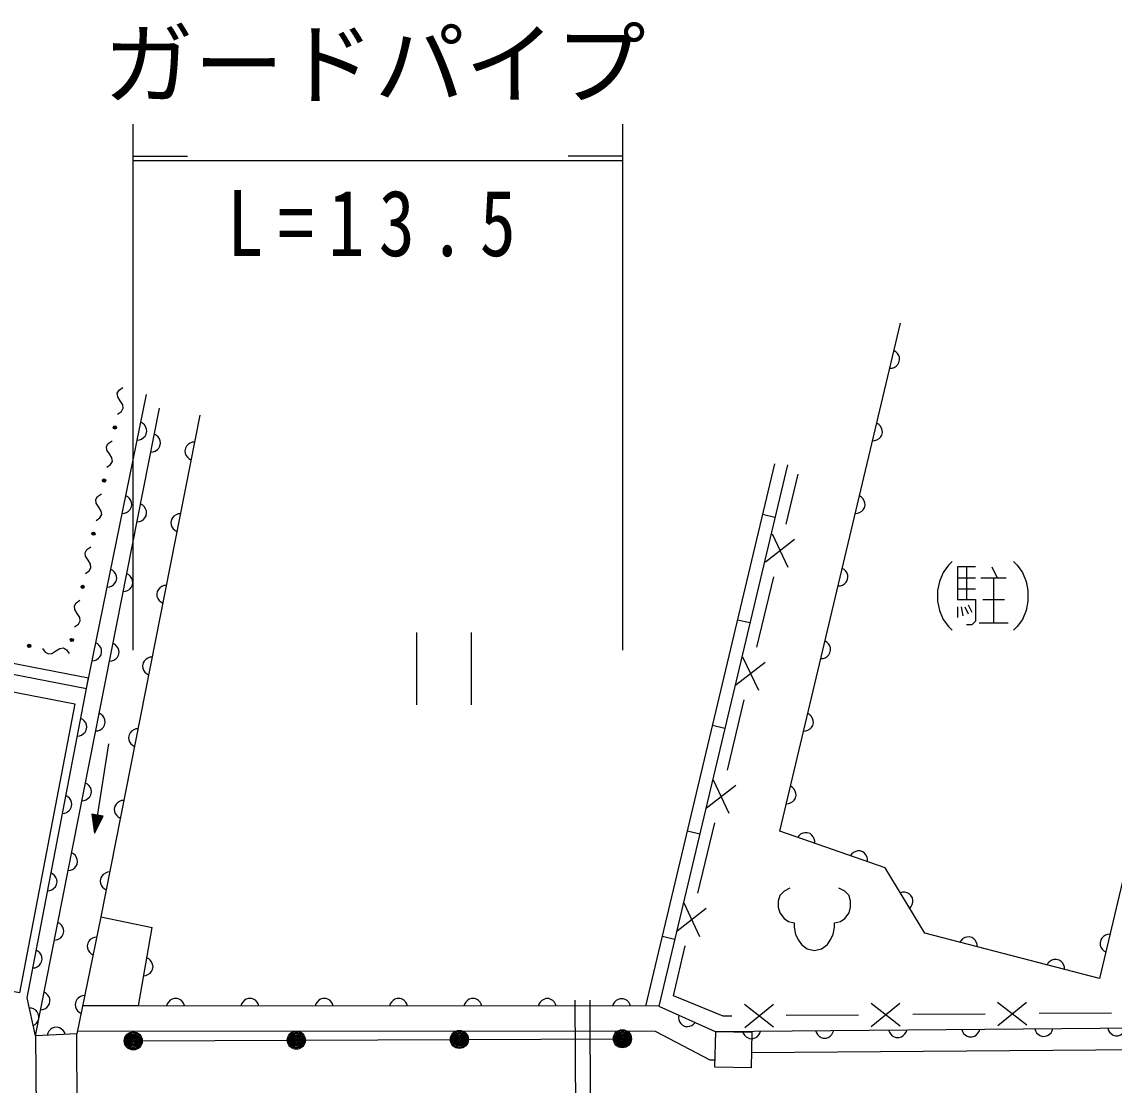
# Model space of a CAD drawing. Units: millimetres, scale not verified. Extents: x 40000 to 680000, y 20000 to 380000.
# Drawn here: x 108192 to 138406, y 286127 to 315543 of the extents above; entities that cross this region are included whole.
import ezdxf
from ezdxf.enums import TextEntityAlignment as Align

# ---------------------------------------------------------------- set-up
doc = ezdxf.new("R2010")
doc.units = ezdxf.units.MM
doc.header["$LTSCALE"] = 1000
doc.layers.add('M-BGD', color=7, linetype='Continuous', lineweight=25)
doc.styles.add('ＭＳ ゴシック', font='')
doc.styles.get('ＭＳ ゴシック').set_extended_font_data('MS Gothic')

msp = doc.modelspace()

# ---------------------------------------------------------------- linework, layer by layer
at = {"layer": 'M-BGD'}
for p, q in [((111274, 298161), (111274, 312710)), ((124803, 312710), (124803, 298161)), ((111274, 311830), (112774, 311830)), ((124803, 311830), (123303, 311830)), ((111274, 311710), (124803, 311710)), ((129157, 293151), (132498, 307207)), ((109977, 297098), (111642, 305237)), ((108565, 287489), (112003, 304851)), ((125456, 288309), (129016, 303314)), ((129370, 303291), (125810, 288309)), ((129338, 301649), (129667, 303025)), ((85894, 302111), (110034, 297392)), ((129023, 301831), (128683, 301912)), ((85836, 301816), (109977, 297098)), ((128945, 301383), (129381, 300456)), ((128759, 300605), (129567, 301234)), ((134322, 300462), (134322, 299562)), ((135022, 300462), (135172, 300162)), ((128523, 298245), (128988, 300190)), ((134072, 300162), (134572, 300162)), ((134722, 300162), (135422, 300162)), ((135072, 300162), (135072, 298912)), ((134072, 299862), (134572, 299862)), ((134772, 299562), (135372, 299562)), ((134072, 299362), (134072, 299062)), ((134172, 299362), (134222, 299112)), ((134272, 299362), (134372, 299162)), ((134372, 299412), (134472, 299212)), ((128329, 298913), (127991, 298993)), ((135472, 298912), (134672, 298912)), ((119109, 298652), (119109, 296652)), ((120629, 296652), (120629, 298652)), ((101813, 298181), (109657, 296675)), ((128130, 297979), (128566, 297052)), ((127944, 297201), (128752, 297830)), ((109977, 297098), (110034, 297392)), ((108335, 288545), (109977, 297098)), ((127708, 294841), (128174, 296786)), ((127636, 295994), (127298, 296074)), ((110591, 295571), (110204, 293101)), ((127129, 293797), (127938, 294426)), ((127315, 294575), (127751, 293648)), ((126942, 293075), (126605, 293155)), ((126893, 291437), (127359, 293382)), ((132076, 292143), (129157, 293151)), ((126314, 290393), (127123, 291022)), ((126500, 291171), (126937, 290244)), ((110377, 290787), (111795, 290487)), ((111416, 288317), (111795, 290487)), ((126249, 290156), (125913, 290236)), ((126214, 288602), (126544, 289978)), ((127595, 288038), (126214, 288602)), ((108565, 287489), (108335, 288545)), ((111416, 288317), (109883, 288318)), ((125810, 288309), (111416, 288317)), ((123567, 271597), (123500, 288477)), ((123900, 288479), (123967, 271599)), ((125810, 288309), (127367, 287615)), ((127367, 287615), (224349, 288389)), ((128987, 287729), (128182, 288363)), ((128187, 287723), (128982, 288369)), ((132487, 287756), (131682, 288390)), ((131687, 287750), (132482, 288396)), ((135987, 287783), (135182, 288417)), ((135187, 287777), (135982, 288423)), ((127835, 288040), (127595, 288038)), ((131334, 288067), (129334, 288052)), ((134834, 288094), (132834, 288079)), ((138334, 288122), (136334, 288106)), ((224351, 287789), (128374, 287023)), ((109715, 287548), (108565, 287489)), ((108565, 287489), (108769, 271521)), ((109741, 271511), (109715, 287548)), ((125719, 287609), (109729, 287618)), ((111274, 287352), (124803, 287412)), ((127233, 286818), (125719, 287609)), ((127377, 286817), (127233, 286818))]:
    msp.add_line(p, q, dxfattribs=at)
for points in [[(142619, 308585), (137998, 289082), (133171, 290328), (132076, 292143)], [(132202, 305960), (132265, 305965), (132320, 305983), (132380, 306020), (132421, 306062), (132454, 306116), (132473, 306193), (132467, 306256), (132450, 306312), (132413, 306372), (132371, 306413), (132317, 306446)], [(110838, 304691), (110945, 304765), (110993, 304851), (110982, 304949), (110912, 305059), (110843, 305168), (110832, 305266), (110880, 305352), (110987, 305426)], [(113113, 304665), (110377, 290787), (109715, 287548)], [(111384, 303974), (111446, 303982), (111501, 304001), (111560, 304040), (111600, 304083), (111631, 304138), (111647, 304216), (111640, 304279), (111621, 304334), (111582, 304393), (111539, 304433), (111484, 304464)], [(131724, 303952), (131787, 303957), (131843, 303975), (131903, 304012), (131944, 304054), (131977, 304108), (131996, 304185), (131990, 304248), (131972, 304304), (131935, 304364), (131894, 304405), (131840, 304438)], [(111763, 303641), (111826, 303649), (111881, 303669), (111940, 303708), (111979, 303752), (112010, 303807), (112026, 303885), (112018, 303948), (111998, 304003), (111959, 304062), (111916, 304101), (111861, 304132)], [(110542, 303221), (110648, 303295), (110696, 303381), (110685, 303479), (110616, 303588), (110546, 303698), (110535, 303796), (110583, 303882), (110690, 303956)], [(112966, 303919), (112903, 303911), (112848, 303891), (112790, 303851), (112750, 303808), (112719, 303753), (112704, 303675), (112712, 303612), (112731, 303557), (112771, 303498), (112814, 303459), (112869, 303428)], [(110245, 301750), (110352, 301825), (110400, 301911), (110389, 302008), (110319, 302118), (110249, 302228), (110238, 302326), (110286, 302412), (110393, 302486)], [(110967, 301940), (111030, 301947), (111085, 301967), (111144, 302006), (111184, 302049), (111215, 302103), (111231, 302182), (111224, 302245), (111204, 302300), (111165, 302359), (111122, 302398), (111068, 302430)], [(111382, 301712), (111444, 301720), (111499, 301740), (111558, 301779), (111597, 301823), (111628, 301878), (111644, 301956), (111636, 302019), (111616, 302074), (111577, 302132), (111534, 302171), (111479, 302203)], [(131247, 301944), (131310, 301949), (131366, 301967), (131426, 302004), (131467, 302046), (131500, 302100), (131518, 302177), (131513, 302240), (131495, 302296), (131458, 302356), (131416, 302397), (131363, 302430)], [(112575, 301936), (112512, 301928), (112457, 301908), (112399, 301869), (112360, 301826), (112328, 301771), (112313, 301692), (112321, 301630), (112341, 301575), (112380, 301516), (112423, 301477), (112478, 301446)], [(109948, 300280), (110055, 300354), (110103, 300440), (110092, 300538), (110022, 300648), (109953, 300757), (109942, 300855), (109990, 300941), (110096, 301015)], [(110551, 299905), (110614, 299913), (110669, 299932), (110728, 299971), (110767, 300014), (110799, 300069), (110815, 300147), (110807, 300210), (110788, 300265), (110749, 300324), (110706, 300363), (110651, 300395)], [(130770, 299936), (130833, 299941), (130888, 299959), (130949, 299996), (130989, 300038), (131023, 300092), (131041, 300169), (131036, 300232), (131018, 300288), (130981, 300348), (130939, 300389), (130885, 300422)], [(133922, 300612), (133822, 300512), (133672, 300312), (133572, 300062), (133522, 299812), (133522, 299512), (133572, 299262), (133672, 299012), (133822, 298812), (133922, 298712)], [(134572, 300462), (134072, 300462), (134072, 299562), (134572, 299562), (134572, 298962), (134472, 298862), (134322, 298862)], [(135622, 300612), (135722, 300512), (135872, 300312), (135972, 300062), (136022, 299812), (136022, 299512), (135972, 299262), (135872, 299012), (135722, 298812), (135622, 298712)], [(111000, 299783), (111062, 299791), (111117, 299811), (111176, 299850), (111215, 299893), (111246, 299948), (111262, 300027), (111254, 300090), (111234, 300144), (111195, 300203), (111152, 300242), (111097, 300274)], [(112184, 299954), (112121, 299946), (112067, 299926), (112008, 299887), (111969, 299843), (111938, 299788), (111922, 299710), (111930, 299647), (111950, 299592), (111989, 299533), (112032, 299494), (112087, 299463)], [(109651, 298810), (109758, 298884), (109806, 298970), (109795, 299068), (109725, 299177), (109656, 299287), (109645, 299385), (109693, 299471), (109800, 299545)], [(108765, 298209), (108840, 298103), (108926, 298056), (109024, 298068), (109133, 298138), (109242, 298209), (109340, 298221), (109426, 298173), (109501, 298067)], [(110135, 297870), (110197, 297878), (110252, 297897), (110311, 297936), (110351, 297979), (110382, 298034), (110399, 298112), (110391, 298175), (110372, 298230), (110333, 298289), (110290, 298329), (110235, 298360)], [(110618, 297854), (110680, 297862), (110735, 297882), (110794, 297921), (110833, 297964), (110864, 298019), (110880, 298098), (110872, 298160), (110852, 298215), (110813, 298274), (110770, 298313), (110715, 298344)], [(130293, 297928), (130356, 297933), (130411, 297951), (130471, 297988), (130512, 298030), (130545, 298084), (130564, 298161), (130558, 298224), (130541, 298280), (130504, 298340), (130462, 298381), (130408, 298414)], [(111793, 297971), (111731, 297963), (111676, 297943), (111617, 297904), (111578, 297861), (111547, 297806), (111531, 297727), (111539, 297665), (111559, 297610), (111598, 297551), (111642, 297512), (111697, 297481)], [(109657, 296675), (108122, 288682), (100278, 290189)], [(110236, 295925), (110298, 295933), (110353, 295952), (110412, 295992), (110451, 296035), (110482, 296090), (110498, 296168), (110490, 296231), (110470, 296286), (110431, 296345), (110388, 296384), (110333, 296415)], [(129815, 295920), (129878, 295925), (129934, 295943), (129994, 295980), (130035, 296022), (130068, 296076), (130087, 296153), (130081, 296216), (130064, 296272), (130026, 296332), (129985, 296373), (129931, 296406)], [(109724, 295783), (109787, 295792), (109842, 295812), (109900, 295851), (109939, 295895), (109970, 295950), (109985, 296029), (109977, 296091), (109957, 296146), (109917, 296205), (109874, 296243), (109819, 296274)], [(111402, 295989), (111340, 295981), (111285, 295961), (111226, 295922), (111187, 295878), (111156, 295823), (111140, 295745), (111148, 295682), (111168, 295627), (111207, 295568), (111251, 295529), (111306, 295498)], [(109854, 293996), (109916, 294004), (109971, 294023), (110030, 294063), (110069, 294106), (110101, 294161), (110116, 294239), (110108, 294302), (110088, 294357), (110049, 294416), (110006, 294455), (109951, 294486)], [(129338, 293912), (129401, 293917), (129457, 293935), (129517, 293972), (129558, 294014), (129591, 294068), (129610, 294145), (129604, 294208), (129586, 294264), (129549, 294324), (129508, 294365), (129454, 294398)], [(109314, 293645), (109377, 293653), (109431, 293674), (109490, 293713), (109529, 293757), (109560, 293812), (109575, 293890), (109567, 293953), (109547, 294008), (109507, 294066), (109463, 294105), (109408, 294136)], [(111012, 294006), (110949, 293998), (110894, 293978), (110835, 293939), (110796, 293896), (110765, 293841), (110749, 293762), (110758, 293700), (110777, 293645), (110817, 293586), (110860, 293547), (110915, 293516)], [(130123, 292818), (130124, 292881), (130112, 292938), (130081, 293001), (130043, 293046), (129993, 293085), (129918, 293111), (129854, 293111), (129797, 293099), (129734, 293068), (129689, 293031), (129651, 292981)], [(109472, 292066), (109535, 292074), (109589, 292094), (109648, 292133), (109687, 292177), (109719, 292232), (109734, 292310), (109726, 292373), (109706, 292428), (109667, 292486), (109624, 292526), (109569, 292557)], [(131582, 292314), (131583, 292377), (131571, 292434), (131540, 292498), (131503, 292542), (131452, 292581), (131377, 292607), (131314, 292608), (131256, 292595), (131193, 292565), (131148, 292527), (131110, 292477)], [(108904, 291507), (108966, 291515), (109021, 291535), (109080, 291575), (109119, 291618), (109149, 291674), (109165, 291752), (109156, 291815), (109136, 291870), (109096, 291928), (109053, 291967), (108998, 291998)], [(110621, 292024), (110558, 292016), (110503, 291996), (110444, 291957), (110405, 291913), (110374, 291858), (110359, 291780), (110367, 291717), (110386, 291662), (110426, 291603), (110469, 291564), (110524, 291533)], [(129434, 291575), (129274, 291495), (129154, 291375), (129114, 291215), (129114, 291055), (129154, 290895), (129274, 290735), (129394, 290655), (129554, 290615), (129554, 290495), (129594, 290295), (129674, 290135), (129754, 290015), (129914, 289895), (130114, 289855), (130314, 289895), (130474, 290015), (130554, 290135), (130634, 290295), (130674, 290495), (130674, 290615), (130834, 290655), (130954, 290735), (131074, 290895), (131114, 291055), (131114, 291215), (131074, 291375), (130954, 291495), (130794, 291575)], [(132752, 291022), (132793, 291070), (132821, 291121), (132838, 291190), (132837, 291248), (132824, 291310), (132782, 291378), (132734, 291419), (132683, 291447), (132614, 291464), (132556, 291464), (132494, 291450)], [(109090, 290137), (109153, 290145), (109207, 290165), (109266, 290204), (109305, 290247), (109337, 290302), (109352, 290381), (109344, 290444), (109324, 290499), (109285, 290557), (109242, 290596), (109187, 290628)], [(110262, 290222), (110199, 290215), (110144, 290195), (110085, 290156), (110045, 290113), (110014, 290059), (109998, 289980), (110005, 289917), (110025, 289862), (110064, 289803), (110107, 289764), (110161, 289732)], [(134620, 289954), (134615, 290017), (134599, 290073), (134563, 290134), (134522, 290175), (134469, 290210), (134391, 290230), (134328, 290225), (134272, 290209), (134211, 290173), (134170, 290132), (134136, 290079)], [(138287, 290300), (138224, 290295), (138168, 290277), (138108, 290240), (138068, 290198), (138034, 290144), (138016, 290067), (138021, 290004), (138039, 289948), (138076, 289888), (138118, 289847), (138172, 289814)], [(108493, 289369), (108556, 289377), (108611, 289397), (108669, 289437), (108708, 289480), (108739, 289535), (108754, 289614), (108746, 289677), (108726, 289731), (108686, 289790), (108643, 289829), (108588, 289860)], [(111563, 289156), (111625, 289165), (111680, 289186), (111738, 289227), (111776, 289271), (111806, 289327), (111820, 289406), (111810, 289468), (111789, 289523), (111749, 289580), (111704, 289619), (111649, 289649)], [(137034, 289331), (137029, 289394), (137013, 289450), (136977, 289511), (136936, 289552), (136883, 289587), (136805, 289607), (136742, 289602), (136686, 289586), (136625, 289550), (136584, 289509), (136549, 289456)], [(108708, 288208), (108771, 288216), (108825, 288236), (108884, 288275), (108923, 288318), (108955, 288373), (108970, 288452), (108962, 288514), (108943, 288569), (108903, 288628), (108860, 288667), (108805, 288699)], [(109931, 288603), (109868, 288595), (109813, 288576), (109754, 288537), (109714, 288494), (109683, 288439), (109667, 288361), (109674, 288298), (109694, 288243), (109733, 288184), (109776, 288145), (109830, 288113)], [(108504, 287773), (108558, 287805), (108600, 287845), (108639, 287904), (108657, 287960), (108664, 288023), (108647, 288101), (108615, 288155), (108575, 288198), (108515, 288236), (108460, 288254), (108397, 288261)], [(112694, 288317), (112674, 288377), (112644, 288427), (112595, 288477), (112545, 288507), (112485, 288527), (112405, 288527), (112345, 288507), (112295, 288477), (112244, 288427), (112214, 288377), (112194, 288317)], [(114751, 288315), (114731, 288375), (114701, 288425), (114651, 288475), (114601, 288505), (114541, 288526), (114461, 288526), (114401, 288506), (114351, 288476), (114301, 288426), (114271, 288376), (114251, 288316)], [(116807, 288314), (116787, 288374), (116757, 288424), (116707, 288474), (116657, 288504), (116597, 288524), (116517, 288524), (116457, 288504), (116407, 288474), (116357, 288424), (116327, 288374), (116307, 288314)], [(118863, 288313), (118843, 288373), (118813, 288423), (118763, 288473), (118713, 288503), (118653, 288523), (118573, 288523), (118513, 288503), (118463, 288473), (118413, 288423), (118383, 288373), (118363, 288313)], [(120919, 288312), (120899, 288372), (120869, 288422), (120819, 288472), (120769, 288502), (120709, 288522), (120629, 288522), (120569, 288502), (120519, 288472), (120469, 288422), (120439, 288372), (120419, 288312)], [(122975, 288310), (122955, 288370), (122925, 288420), (122876, 288471), (122826, 288501), (122766, 288521), (122686, 288521), (122626, 288501), (122576, 288471), (122525, 288421), (122495, 288371), (122475, 288311)], [(125032, 288309), (125012, 288369), (124982, 288419), (124932, 288469), (124882, 288499), (124822, 288519), (124742, 288519), (124682, 288499), (124632, 288469), (124582, 288420), (124552, 288370), (124532, 288310)], [(126360, 288064), (126354, 288001), (126361, 287943), (126386, 287877), (126420, 287829), (126466, 287786), (126539, 287754), (126602, 287748), (126660, 287755), (126726, 287780), (126774, 287814), (126817, 287860)], [(109390, 287531), (109367, 287590), (109334, 287639), (109282, 287686), (109230, 287713), (109169, 287730), (109089, 287726), (109031, 287703), (108982, 287670), (108935, 287618), (108907, 287566), (108891, 287505)], [(132168, 287653), (132189, 287594), (132219, 287544), (132269, 287494), (132320, 287465), (132380, 287445), (132460, 287446), (132520, 287466), (132569, 287497), (132619, 287547), (132649, 287597), (132668, 287657)], [(134189, 287670), (134209, 287610), (134239, 287560), (134290, 287510), (134340, 287481), (134400, 287461), (134480, 287462), (134540, 287482), (134590, 287513), (134639, 287563), (134669, 287613), (134689, 287674)], [(136209, 287686), (136230, 287626), (136260, 287576), (136310, 287527), (136361, 287497), (136421, 287477), (136501, 287478), (136561, 287499), (136610, 287529), (136660, 287579), (136689, 287630), (136709, 287690)], [(138229, 287702), (138250, 287642), (138280, 287592), (138331, 287543), (138381, 287513), (138441, 287494), (138521, 287494), (138581, 287515), (138631, 287545), (138680, 287595), (138710, 287646), (138729, 287706)], [(128127, 287621), (128148, 287561), (128178, 287512), (128228, 287462), (128279, 287432), (128339, 287413), (128419, 287414), (128479, 287434), (128528, 287464), (128578, 287515), (128608, 287565), (128627, 287625)], [(130148, 287637), (130168, 287578), (130199, 287528), (130249, 287478), (130299, 287449), (130359, 287429), (130439, 287430), (130499, 287450), (130549, 287481), (130599, 287531), (130628, 287581), (130648, 287641)]]:
    msp.add_lwpolyline(points, dxfattribs=at)
for points in [[(110204, 293101), (110440, 293570), (110124, 293620)], [(110213, 293160), (110407, 293555), (110150, 293595)], [(110223, 293219), (110374, 293540), (110177, 293571)], [(110232, 293279), (110341, 293525), (110203, 293546)], [(110241, 293338), (110309, 293510), (110230, 293522)], [(110254, 293417), (110276, 293494), (110256, 293498)], [(128364, 286604), (127363, 286627), (127385, 287615), (128386, 287592)]]:
    msp.add_lwpolyline(points, close=True, dxfattribs=at)
for centre, radius in [((110764, 304324), 45), ((110764, 304324), 30), ((110764, 304324), 15), ((110764, 304324), 1.5), ((110467, 302853), 45), ((110467, 302853), 30), ((110467, 302853), 15), ((110467, 302853), 1.5), ((110171, 301383), 45), ((110171, 301383), 30), ((110171, 301383), 15), ((110171, 301383), 1.5), ((109874, 299913), 45), ((109874, 299913), 30), ((109874, 299913), 15), ((109874, 299913), 1.5), ((108397, 298280), 45), ((108397, 298280), 30), ((108397, 298280), 15), ((108397, 298280), 1.5), ((109577, 298442), 45), ((109577, 298442), 30), ((109577, 298442), 15), ((109577, 298442), 1.5), ((124803, 287412), 250), ((111274, 287352), 250), ((111274, 287352), 220), ((111274, 287352), 190), ((111274, 287352), 160), ((111274, 287352), 130), ((111274, 287352), 100), ((111274, 287352), 70), ((111274, 287352), 40), ((111274, 287352), 10), ((115784, 287372), 250), ((115784, 287372), 220), ((115784, 287372), 190), ((115784, 287372), 160), ((115784, 287372), 130), ((115784, 287372), 100), ((115784, 287372), 70), ((115784, 287372), 40), ((115784, 287372), 10), ((120294, 287392), 250), ((120294, 287392), 220), ((120294, 287392), 190), ((120294, 287392), 160), ((120294, 287392), 130), ((120294, 287392), 100), ((120294, 287392), 70), ((120294, 287392), 40), ((120294, 287392), 10), ((124803, 287412), 220), ((124803, 287412), 190), ((124803, 287412), 160), ((124803, 287412), 130), ((124803, 287412), 100), ((124803, 287412), 70), ((124803, 287412), 40), ((124803, 287412), 10)]:
    msp.add_circle(centre, radius, dxfattribs=at)

# ---------------------------------------------------------------- texts
at = {"layer": 'M-BGD', "style": 'ＭＳ ゴシック'}
msp.add_text('ガードパイプ', height=1833, dxfattribs=at).set_placement((110446, 312915), align=Align.BOTTOM_LEFT)
at = {"layer": 'M-BGD', "insert": (113874, 309031), "char_height": 1833, "attachment_point": 7, "style": 'ＭＳ ゴシック'}
msp.add_mtext('\\T1.4;\\W0.8;L=13.5', dxfattribs=at)

doc.saveas('drawing.dxf')
